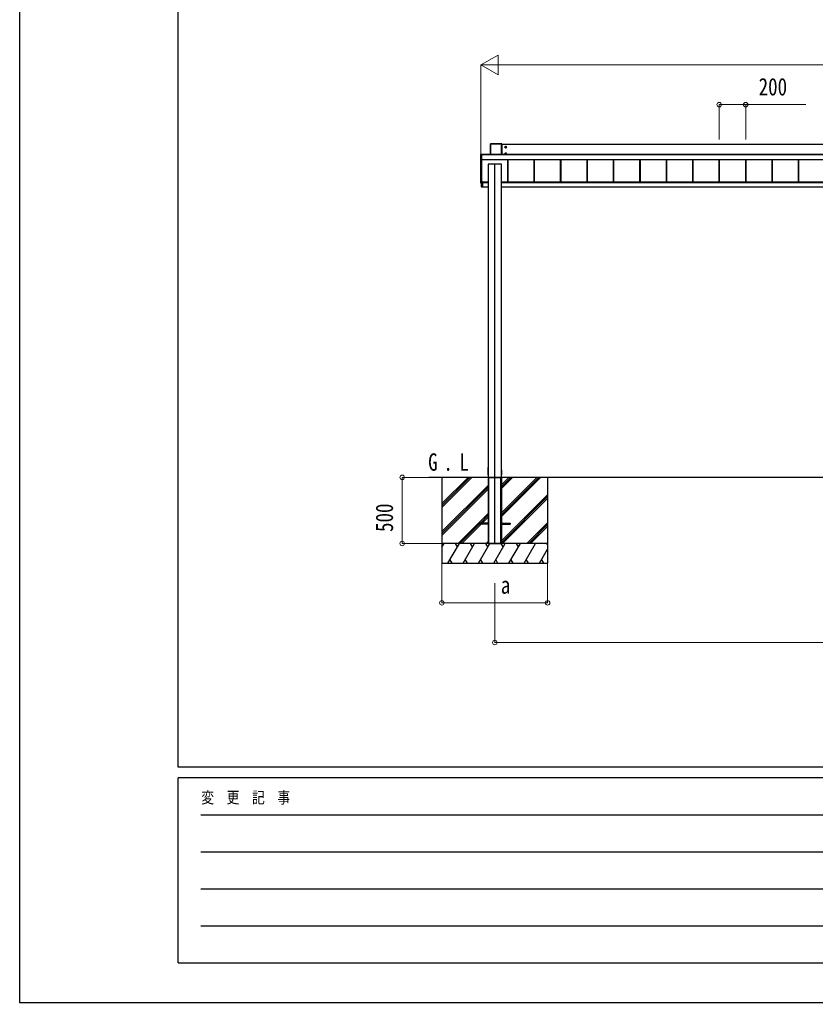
# Model space of a CAD drawing. Units: millimetres, scale not verified. Extents: x -16820 to 16820, y -11880 to 11880.
# Drawn here: x -16820 to -10799, y -11880 to -4443 of the extents above; entities that cross this region are included whole.
import ezdxf
from ezdxf.enums import TextEntityAlignment as Align

# ---------------------------------------------------------------- set-up
doc = ezdxf.new("R2010")
doc.units = ezdxf.units.MM
doc.header["$LTSCALE"] = 40
for name, color, linetype in [('0-2_USER1', 3, 'Continuous'), ('0-3_YKK_11', 7, 'Continuous'), ('0-4_YKK_12', 2, 'Continuous'), ('0-5_YKK_A1', 4, 'Continuous'), ('0-7_YKK_ZWAK', 7, 'Continuous')]:
    doc.layers.add(name, color=color, linetype=linetype)
doc.layers.add('0-6_YKK_D', color=6, linetype='Continuous', lineweight=18)
doc.styles.add('ＭＳ ゴシック', font='')
doc.styles.get('ＭＳ ゴシック').set_extended_font_data('MS Gothic')

msp = doc.modelspace()

# ---------------------------------------------------------------- linework, layer by layer
at = {"layer": '0-3_YKK_11'}
for p, q in [((-13258.14, -5464.39), (-13258.14, -5382.23)), ((-13257.64, -5381.73), (-13172.64, -5381.73)), ((-13172.14, -5382.23), (-13172.14, -5464.39)), ((-13172.14, -5385.95), (-8078.14, -5385.95)), ((-13134.89, -5407.7), (-13149.39, -5407.7)), ((-13142.14, -5400.45), (-13142.14, -5414.95)), ((-13141.38, -5405.42), (-13141.38, -5404.7)), ((-13331.64, -5463.62), (-13331.64, -5505.59)), ((-13325.44, -5463.12), (-13331.14, -5463.12)), ((-13323.64, -5463.17), (-13324.84, -5463.17)), ((-13324.84, -5463.17), (-13324.84, -5463.17)), ((-13323.64, -5463.17), (-13323.64, -5463.17)), ((-7926.64, -5464.39), (-13323.64, -5464.39)), ((-13134.89, -5457.66), (-13149.39, -5457.66)), ((-13142.14, -5450.41), (-13142.14, -5464.91)), ((-13141.38, -5455.38), (-13141.38, -5454.66)), ((-13331.14, -5506.09), (-13325.44, -5506.09)), ((-13324.84, -5505.92), (-13323.64, -5505.92)), ((-13324.84, -5505.92), (-13324.84, -5505.92)), ((-7926.64, -5504.51), (-13323.64, -5504.51)), ((-13323.64, -5505.92), (-13323.64, -5505.92)), ((-13275.14, -5536.1), (-13275.14, -5536.39)), ((-13272.94, -5536.09), (-13274.84, -5536.09)), ((-13272.64, -5536.39), (-13272.64, -5536.1)), ((-13272.64, -5536.3), (-13271.64, -5536.3)), ((-13271.14, -5536.39), (-13271.14, -5536.31)), ((-13179.14, -5536.39), (-13179.14, -5536.31)), ((-13178.64, -5536.3), (-13177.64, -5536.3)), ((-13177.64, -5536.39), (-13177.64, -5536.1)), ((-13175.44, -5536.09), (-13177.34, -5536.09)), ((-13175.14, -5536.1), (-13175.14, -5536.39)), ((-13126.64, -5670.73), (-13126.64, -5504.51)), ((-13126.24, -5669.79), (-13126.24, -5504.51)), ((-13123.64, -5670.73), (-13123.64, -5504.51)), ((-12926.64, -5670.73), (-12926.64, -5504.51)), ((-12924.04, -5670.73), (-12924.04, -5504.51)), ((-12923.64, -5670.73), (-12923.64, -5504.51)), ((-12726.64, -5670.73), (-12726.64, -5504.51)), ((-12724.04, -5670.73), (-12724.04, -5504.51)), ((-12723.64, -5670.73), (-12723.64, -5504.51)), ((-12526.64, -5670.73), (-12526.64, -5504.51)), ((-12524.04, -5670.73), (-12524.04, -5504.51)), ((-12523.64, -5670.73), (-12523.64, -5504.51)), ((-12326.64, -5670.73), (-12326.64, -5504.51)), ((-12324.04, -5670.73), (-12324.04, -5504.51)), ((-12323.64, -5670.73), (-12323.64, -5504.51)), ((-12126.64, -5670.73), (-12126.64, -5504.51)), ((-12124.04, -5670.73), (-12124.04, -5504.51)), ((-12123.64, -5670.73), (-12123.64, -5504.51)), ((-11926.64, -5670.73), (-11926.64, -5504.51)), ((-11924.04, -5670.73), (-11924.04, -5504.51)), ((-11923.64, -5670.73), (-11923.64, -5504.51)), ((-11726.64, -5670.73), (-11726.64, -5504.51)), ((-11724.04, -5670.73), (-11724.04, -5504.51)), ((-11723.64, -5670.73), (-11723.64, -5504.51)), ((-11526.64, -5670.73), (-11526.64, -5504.51)), ((-11524.04, -5670.73), (-11524.04, -5504.51)), ((-11523.64, -5670.73), (-11523.64, -5504.51)), ((-11326.64, -5670.73), (-11326.64, -5504.51)), ((-11324.04, -5670.73), (-11324.04, -5504.51)), ((-11323.64, -5670.73), (-11323.64, -5504.51)), ((-11126.64, -5670.73), (-11126.64, -5504.51)), ((-11124.04, -5670.73), (-11124.04, -5504.51)), ((-11123.64, -5670.73), (-11123.64, -5504.51)), ((-10926.64, -5670.73), (-10926.64, -5504.51)), ((-10924.04, -5670.73), (-10924.04, -5504.51)), ((-10923.64, -5670.73), (-10923.64, -5504.51)), ((-13324.64, -5708.96), (-13324.64, -5675.88)), ((-13324.33, -5675.58), (-13324.33, -5675.58)), ((-13324.33, -5675.58), (-13324.32, -5675.58)), ((-13318.14, -5675.6), (-13275.14, -5675.6)), ((-13175.14, -5670.73), (-8075.14, -5670.73)), ((-13175.14, -5675.6), (-8075.14, -5675.6)), ((-13175.44, -7907.09), (-13274.84, -7907.09)), ((-13272.64, -8407.09), (-13272.64, -7907.09)), ((-13271.14, -8407.09), (-13271.14, -7907.09)), ((-13179.14, -8407.09), (-13179.14, -7907.09)), ((-13177.64, -8407.09), (-13177.64, -7907.09))]:
    msp.add_line(p, q, dxfattribs=at)
for points in [[(-13147.14, -5404.81), (-13147.14, -5410.58), (-13142.14, -5413.47), (-13137.14, -5410.58), (-13137.14, -5404.81), (-13142.14, -5401.92)], [(-13147.14, -5454.78), (-13147.14, -5460.55), (-13142.14, -5463.44), (-13137.14, -5460.55), (-13137.14, -5454.78), (-13142.14, -5451.89)]]:
    msp.add_lwpolyline(points, close=True, dxfattribs=at)
for points in [[(-13144.42, -5406.94), (-13145.14, -5406.94), (-13145.14, -5408.46), (-13144.42, -5408.46)], [(-13141.38, -5404.7), (-13142.9, -5404.7), (-13142.9, -5405.42)], [(-13142.9, -5409.98), (-13142.9, -5410.7), (-13141.38, -5410.7), (-13141.38, -5409.98)], [(-13139.86, -5408.46), (-13139.14, -5408.46), (-13139.14, -5406.94), (-13139.86, -5406.94)], [(-13323.64, -5505.92), (-13323.64, -5505.37), (-13323.64, -5504.85), (-13323.64, -5463.8), (-13323.64, -5463.32), (-13323.64, -5463.17)], [(-13144.42, -5456.9), (-13145.14, -5456.9), (-13145.14, -5458.42), (-13144.42, -5458.42)], [(-13141.38, -5454.66), (-13142.9, -5454.66), (-13142.9, -5455.38)], [(-13142.9, -5459.94), (-13142.9, -5460.66), (-13141.38, -5460.66), (-13141.38, -5459.94)], [(-13139.86, -5458.42), (-13139.14, -5458.42), (-13139.14, -5456.9), (-13139.86, -5456.9)], [(-13325.14, -5505.93), (-13325.14, -5679.06), (-13329.64, -5679.06), (-13330.14, -5678.56)], [(-13324.64, -5679.42), (-13330.14, -5679.08), (-13330.14, -5678.51), (-13330.14, -5506.09)], [(-13175.14, -8407.09), (-13175.14, -7903.09), (-13175.14, -5536.39), (-13175.44, -5536.39), (-13274.84, -5536.39), (-13275.14, -5536.39), (-13275.14, -7903.09), (-13275.14, -8407.09)], [(-13330.67, -5680.3), (-13331.14, -5679.8), (-13331.14, -5679.55), (-13331.14, -5638.03), (-13330.14, -5637.96)], [(-13324.64, -5680.1), (-13324.96, -5680.4), (-13330.67, -5680.05), (-13331.14, -5679.55)], [(-13324.64, -5680.68), (-13330.67, -5680.3), (-13330.67, -5680.3)], [(-13325.14, -5670.04), (-13324.84, -5670.34), (-13321.64, -5670.34), (-13321.64, -5670.73)], [(-13324.64, -5670.34), (-13324.64, -5672.3), (-13324.64, -5675.88), (-13324.34, -5675.58)], [(-13318.14, -5675.57), (-13318.14, -5675.87), (-13318.14, -5709.34), (-13318.14, -5709.64), (-13324.36, -5709.26), (-13324.64, -5708.96)], [(-13324.34, -5675.58), (-13324.34, -5675.58), (-13324.34, -5675.58)], [(-13324.33, -5675.58), (-13324.32, -5675.58), (-13318.14, -5675.57), (-13318.14, -5675.37), (-13318.14, -5671.07), (-13323.14, -5671.08), (-13323.14, -5670.34)], [(-13324.14, -5672.79), (-13324.14, -5675.38), (-13324.14, -5675.4)], [(-13322.14, -5671.08), (-13322.14, -5671.02), (-13322.14, -5670.73), (-13275.14, -5670.73)], [(-13318.14, -5707.09), (-13275.99, -5707.09), (-13275.51, -5707.09), (-13275.14, -5707.09)], [(-13276.01, -5707.09), (-13276.16, -5709.59), (-13275.64, -5709.59), (-13275.14, -5709.59)], [(-13175.14, -5707.09), (-13174.77, -5707.09), (-13174.29, -5707.09), (-8075.99, -5707.09), (-8075.51, -5707.09), (-8075.14, -5707.09)], [(-13175.14, -5709.59), (-13174.64, -5709.59), (-13174.12, -5709.59), (-13174.27, -5707.09)], [(-13275.14, -7832.59), (-13276.87, -7832.59), (-13277.37, -7832.59), (-13277.64, -7863.79), (-13277.44, -7887.09), (-13276.94, -7887.09), (-13275.14, -7887.09)], [(-13175.14, -7887.09), (-13173.34, -7887.09), (-13172.84, -7887.09), (-13172.64, -7863.79), (-13172.91, -7832.59), (-13173.41, -7832.59), (-13175.14, -7832.59)]]:
    msp.add_lwpolyline(points, dxfattribs=at)
for centre, radius in [((-13142.14, -5407.7), 6.25), ((-13142.14, -5407.7), 5), ((-13142.14, -5457.66), 6.25), ((-13142.14, -5457.66), 5)]:
    msp.add_circle(centre, radius, dxfattribs=at)
for centre, radius, start, end in [((-13142.14, -5407.7), 5.58, 153.74848, 206.25152), ((-13142.14, -5407.7), 5.58, 93.74848, 146.25152), ((-13142.14, -5407.7), 5.58, 213.74848, 266.25152), ((-13144.42, -5405.42), 1.52, 270, 0), ((-13144.42, -5409.98), 1.52, 0, 90), ((-13142.14, -5407.7), 5.58, 33.74848, 86.25152), ((-13142.14, -5407.7), 5.58, 273.74848, 326.25152), ((-13139.86, -5405.42), 1.52, 180, 270), ((-13139.86, -5409.98), 1.52, 90, 180), ((-13142.14, -5407.7), 5.58, 333.74848, 26.25152), ((-13325.26, -5461.42), 1.74, 265.66516, 269.50049), ((-13142.14, -5457.66), 5.58, 153.74848, 206.25152), ((-13142.14, -5457.66), 5.58, 93.74848, 146.25152), ((-13142.14, -5457.66), 5.58, 213.74848, 266.25152), ((-13144.42, -5455.38), 1.52, 270, 0), ((-13144.42, -5459.94), 1.52, 0, 90), ((-13142.14, -5457.66), 5.58, 33.74848, 86.25152), ((-13142.14, -5457.66), 5.58, 273.74848, 326.25152), ((-13139.86, -5455.38), 1.52, 180, 270), ((-13139.86, -5459.94), 1.52, 90, 180), ((-13142.14, -5457.66), 5.58, 333.74848, 26.25152), ((-13324.93, -5508.63), 2.71, 88.10375, 98.40666)]:
    msp.add_arc(centre, radius, start, end, dxfattribs=at)
for centre, major_axis, ratio, start_param, end_param in [((-13257.64, -5382.23), (0.382, -0.325), 0.996231, 2.2770247, 3.8440941), ((-13172.64, -5382.23), (0.382, 0.325), 0.996231, 5.5806839, 7.1477533), ((-13331.14, -5463.62), (0.382, -0.325), 0.996231, 2.2770247, 3.8440941), ((-13324.84, -5463.15), (0.6, 0), 0.026226, 3.8726279, 4.712389), ((-13331.14, -5505.59), (0.382, 0.325), 0.996231, 2.4390913, 4.0061606), ((-13325.44, -5505.79), (0, 0.3), 0.998743, 3.1415927, 4.2299164), ((-13274.84, -5536.1), (0.3, 0), 0.034921, 1.5707963, 3.1415927), ((-13272.94, -5536.1), (0.3, 0), 0.034921, 6.2831853, 7.8539816), ((-13271.64, -5536.31), (0.5, 0), 0.034921, 6.2831853, 7.8539816), ((-13178.64, -5536.31), (0.5, 0), 0.034921, 1.5707963, 3.1415927), ((-13177.34, -5536.1), (0.3, 0), 0.034921, 1.5707963, 3.1415927), ((-13175.44, -5536.1), (0.3, 0), 0.034921, 6.2831853, 7.8539816), ((-13324.34, -5672.8), (0.108, 0.169), 0.994155, 5.2849907, 6.855787), ((-13324.34, -5675.38), (-0.145, 0.15), 0.921201, 2.3686772, 3.9027669)]:
    msp.add_ellipse(centre, major_axis=major_axis, ratio=ratio, start_param=start_param, end_param=end_param, dxfattribs=at)
at = {"layer": '0-4_YKK_12'}
msp.add_line((-13225.14, -8409.59), (-13225.14, -5533.89), dxfattribs=at)
at = {"layer": '0-5_YKK_A1'}
for p, q in [((-13257.8, -5382.38), (-13258.14, -5382.23)), ((-13257.8, -5464.39), (-13257.8, -5382.38)), ((-13257.64, -5381.73), (-13257.3, -5381.88)), ((-13257.3, -5381.88), (-13257.3, -5382.36)), ((-13257.3, -5382.36), (-13257.3, -5464.39)), ((-13172.98, -5382.36), (-13257.3, -5382.36)), ((-13172.98, -5381.88), (-13172.64, -5381.73)), ((-13172.98, -5464.39), (-13172.98, -5382.36)), ((-13172.14, -5382.23), (-13172.48, -5382.38)), ((-13172.48, -5382.38), (-13172.48, -5464.39)), ((-13331.18, -5463.82), (-13331.64, -5463.62)), ((-13331.18, -5504.87), (-13331.18, -5463.82)), ((-13331.14, -5463.12), (-13330.68, -5463.32)), ((-13330.68, -5463.8), (-13330.68, -5504.85)), ((-13323.64, -5463.8), (-13330.68, -5463.8)), ((-13325.44, -5463.15), (-13325.44, -5463.12)), ((-13323.64, -5463.17), (-13324.84, -5463.17)), ((-7926.64, -5464.87), (-13323.64, -5464.87)), ((-13331.64, -5505.59), (-13331.18, -5504.87)), ((-13330.68, -5505.37), (-13331.14, -5506.09)), ((-13325.44, -5506.09), (-13325.44, -5505.98)), ((-13324.84, -5505.92), (-13323.64, -5505.92)), ((-7926.64, -5503.85), (-13323.64, -5503.85)), ((-7926.64, -5504.37), (-13323.64, -5504.37)), ((-7926.64, -5504.51), (-13323.64, -5504.51)), ((-13274.84, -5536.09), (-13274.84, -5536.39)), ((-13272.94, -5536.09), (-13272.94, -5536.39)), ((-13271.64, -5536.3), (-13271.64, -5536.39)), ((-13178.64, -5536.3), (-13178.64, -5536.39)), ((-13177.34, -5536.09), (-13177.34, -5536.39)), ((-13175.44, -5536.09), (-13175.44, -5536.39)), ((-13330.67, -5680.05), (-13330.67, -5680.3)), ((-13330.67, -5680.3), (-13324.64, -5680.68)), ((-13324.96, -5680.44), (-13324.96, -5680.4)), ((-13324.36, -5672.3), (-13324.64, -5672.3)), ((-13324.36, -5675.88), (-13324.64, -5675.88)), ((-13324.64, -5708.96), (-13324.36, -5708.96)), ((-13324.36, -5670.34), (-13324.36, -5672.3)), ((-13324.36, -5675.88), (-13324.36, -5708.96)), ((-13324.36, -5708.96), (-13318.14, -5709.34)), ((-13324.34, -5675.58), (-13324.34, -5672.6)), ((-13318.14, -5675.87), (-13324.34, -5675.88)), ((-13323.86, -5672.79), (-13324.14, -5672.79)), ((-13323.86, -5675.38), (-13324.14, -5675.38)), ((-13323.86, -5672.79), (-13323.86, -5675.38)), ((-13323.86, -5675.38), (-13318.14, -5675.37)), ((-13275.14, -5672.74), (-13318.14, -5672.74)), ((-13275.51, -5707.09), (-13275.64, -5709.27)), ((-8075.14, -5672.74), (-13175.14, -5672.74)), ((-13175.14, -5709.27), (-13174.64, -5709.27)), ((-13174.64, -5709.27), (-13174.77, -5707.09)), ((-13174.64, -5709.59), (-13174.64, -5709.27)), ((-13275.14, -7907.09), (-13725.14, -7907.09)), ((-13625.14, -7907.09), (-13625.14, -8557.09)), ((-13625.14, -8133.72), (-13398.51, -7907.09)), ((-13625.14, -8105.43), (-13426.79, -7907.09)), ((-13625.14, -8119.57), (-13412.71, -7907.14)), ((-13275.14, -7907.09), (-13274.84, -7907.09)), ((-13275.14, -7907.09), (-13275.14, -8407.09)), ((-13175.14, -7907.09), (-13175.14, -8407.09)), ((-7525.14, -7907.09), (-13175.14, -7907.09)), ((-13175.14, -7992.08), (-13090.14, -7907.09)), ((-13175.14, -7977.94), (-13104.29, -7907.09)), ((-13175.14, -7963.8), (-13118.43, -7907.09)), ((-13175.14, -8204.22), (-12878.05, -7907.12)), ((-13175.14, -8190.07), (-12892.19, -7907.13)), ((-13175.14, -8175.93), (-12906.33, -7907.13)), ((-12825.14, -7907.09), (-12825.14, -8557.09)), ((-13625.14, -8317.56), (-13275.14, -7967.57)), ((-13625.14, -8331.7), (-13275.14, -7981.71)), ((-13625.14, -8345.85), (-13275.14, -7995.85)), ((-13175.14, -8388.06), (-12825.14, -8038.06)), ((-13175.14, -8402.2), (-12825.14, -8052.21)), ((-13165.88, -8407.09), (-12825.14, -8066.35)), ((-13502.53, -8407.09), (-13275.14, -8179.7)), ((-13342.64, -8252.59), (-13342.64, -8261.59)), ((-13275.14, -8252.59), (-13342.64, -8252.59)), ((-13333.89, -8252.59), (-13275.14, -8193.84)), ((-13319.75, -8252.59), (-13275.14, -8207.98)), ((-13175.14, -8252.59), (-13107.64, -8252.59)), ((-13107.64, -8252.59), (-13107.64, -8261.59)), ((-12982.03, -8407.09), (-12825.14, -8250.2)), ((-13488.39, -8407.09), (-13342.64, -8261.34)), ((-13474.25, -8407.09), (-13328.75, -8261.59)), ((-13275.14, -8261.59), (-13342.64, -8261.59)), ((-13175.14, -8261.59), (-13107.64, -8261.59)), ((-12967.89, -8407.09), (-12825.14, -8264.34)), ((-12953.75, -8407.09), (-12825.14, -8278.48)), ((-13290.4, -8407.09), (-13275.14, -8391.83)), ((-12825.14, -8407.09), (-13625.14, -8407.09)), ((-13625.14, -8436.03), (-13608.43, -8407.09)), ((-12825.14, -8407.09), (-13625.14, -8407.09)), ((-13623.43, -8433.07), (-13625.14, -8430.11)), ((-13579.57, -8557.09), (-13492.96, -8407.09)), ((-13507.96, -8433.07), (-13522.96, -8407.09)), ((-13464.1, -8557.09), (-13377.49, -8407.09)), ((-13392.49, -8433.07), (-13407.49, -8407.09)), ((-13348.62, -8557.09), (-13262.02, -8407.09)), ((-13277.02, -8433.07), (-13292.03, -8407.09)), ((-13275.14, -8407.09), (-13175.14, -8407.09)), ((-13233.16, -8557.09), (-13146.55, -8407.09)), ((-13161.55, -8433.07), (-13176.55, -8407.09)), ((-13117.68, -8557.09), (-13031.08, -8407.09)), ((-13046.08, -8433.07), (-13061.08, -8407.09)), ((-13002.21, -8557.09), (-12915.61, -8407.09)), ((-12886.74, -8557.09), (-12825.14, -8450.39)), ((-12825.14, -8415.75), (-12830.14, -8407.09)), ((-13564.57, -8531.11), (-13549.57, -8557.09)), ((-13449.1, -8531.11), (-13434.1, -8557.09)), ((-13333.63, -8531.11), (-13318.63, -8557.09)), ((-13218.16, -8531.11), (-13203.16, -8557.09)), ((-13102.69, -8531.11), (-13087.69, -8557.09)), ((-12987.22, -8531.11), (-12972.22, -8557.09)), ((-12871.75, -8531.11), (-12856.75, -8557.09)), ((-13625.14, -8557.09), (-12825.14, -8557.09))]:
    msp.add_line(p, q, dxfattribs=at)
for points in [[(-13257.3, -5381.88), (-13172.98, -5381.88), (-13172.98, -5382.36)], [(-13330.68, -5463.8), (-13330.68, -5463.32), (-13323.64, -5463.32)], [(-13325.34, -5463.17), (-13325.38, -5463.16), (-13325.44, -5463.15)], [(-13323.64, -5505.37), (-13330.68, -5505.37), (-13330.68, -5504.85), (-13323.64, -5504.85)], [(-13275.64, -5709.59), (-13275.64, -5709.27), (-13275.14, -5709.27)], [(-13274.84, -7907.09), (-13175.44, -7907.09), (-13175.14, -7907.09)]]:
    msp.add_lwpolyline(points, dxfattribs=at)
for centre, radius, start, end in [((-13257.3, -5382.38), 0.5, 90.15046, 179.81463), ((-13257.42, -5386.48), 4.12, 88.40447, 95.35624), ((-13172.98, -5382.38), 0.5, 0.18537, 89.84954), ((-13172.86, -5386.48), 4.12, 84.64376, 91.59553), ((-13330.68, -5463.82), 0.5, 90.15046, 179.81463), ((-13330.8, -5467.92), 4.12, 88.40447, 95.35624), ((-13330.8, -5508.97), 4.12, 88.40447, 95.35624), ((-13330.68, -5504.87), 0.502, 180.349, 269.68592), ((-13325.44, -5505.67), 0.301, 269.99262, 297.9043), ((-13330.64, -5679.8), 0.5, 180.01604, 266.51881), ((-13324.94, -5680.14), 0.3, 266.48405, 359.9811), ((-13324.34, -5672.3), 0.3, 180.01746, 270.01745), ((-13323.02, -5672.36), 1.35, 177.08798, 189.90325), ((-13323.15, -5675.8), 1.22, 169.53624, 183.72385), ((-13323.13, -5709.11), 1.24, 173.06854, 186.93146), ((-13323.14, -5675.76), 1.21, 171.62247, 185.82998), ((-13323.09, -5675.8), 1.25, 169.72631, 183.54265), ((-13323.93, -5677.37), 1.98, 88.04873, 96.20074)]:
    msp.add_arc(centre, radius, start, end, dxfattribs=at)
for centre, major_axis, ratio, start_param, end_param in [((-13324.84, -5463.15), (0.6, 0), 0.026226, 3.1415927, 3.8726279), ((-13324.84, -5505.98), (0.6, 0), 0.096025, 1.5707963, 3.1415927), ((-13324.36, -5680.48), (0.6, -0.037), 0.034769, 3.1437205, 4.2258199), ((-13324.36, -5672.8), (0.301, 0.4), 0.997782, 5.3593221, 6.9301184), ((-13324.36, -5675.38), (0.301, 0.4), 0.997782, 3.7885257, 3.8252324), ((-13324.34, -5675.38), (0.482, -0.007), 0.414889, 4.7553012, 6.2893908), ((-13323.84, -5675.38), (0.001, 0.2), 0.09157, 1.5714198, 1.6062613), ((-13275.64, -5709.29), (0.5, -0.018), 0.036539, 1.5736281, 3.1406975), ((-13174.64, -5709.29), (0.5, 0.018), 0.036539, 0.0008951, 1.5679645)]:
    msp.add_ellipse(centre, major_axis=major_axis, ratio=ratio, start_param=start_param, end_param=end_param, dxfattribs=at)
at = {"layer": '0-6_YKK_D'}
for p, q in [((-13330.14, -4785.95), (-13200.24, -4710.95)), ((-13200.24, -4860.95), (-13200.24, -4710.95)), ((-13330.14, -5505.09), (-13330.14, -4784.95)), ((-13330.14, -4785.95), (-13200.24, -4860.95)), ((-13330.14, -4785.95), (-13070.33, -4785.95)), ((-13180.14, -4785.95), (-8070.14, -4785.95)), ((-11526.64, -5350.8), (-11526.64, -5084.95)), ((-11326.64, -5350.8), (-11326.64, -5084.95)), ((-13726.14, -7907.09), (-13926.14, -7907.09)), ((-13925.14, -7907.09), (-13925.14, -8407.09)), ((-13626.14, -8407.09), (-13926.14, -8407.09)), ((-13625.14, -8558.09), (-13625.14, -8858.09)), ((-12825.14, -8558.09), (-12825.14, -8858.09)), ((-13225.14, -8707.09), (-13225.14, -9158.09)), ((-13625.14, -8857.09), (-12825.14, -8857.09)), ((-13225.14, -9157.09), (-8025.14, -9157.09))]:
    msp.add_line(p, q, dxfattribs=at)
msp.add_lwpolyline([(-11526.64, -5085.95), (-11326.64, -5085.95), (-10872.24, -5085.95)], dxfattribs=at)
for centre in [(-11526.64, -5085.95), (-11326.64, -5085.95), (-13925.14, -7907.09), (-13925.14, -8407.09), (-13625.14, -8857.09), (-12825.14, -8857.09), (-13225.14, -9157.09)]:
    msp.add_circle(centre, 17, dxfattribs=at)
at = {"layer": '0-7_YKK_ZWAK'}
for p, q in [((-15619.92, -10100), (-15619.92, 11100)), ((15580.08, -10100), (-15619.92, -10100)), ((-5219.92, -10180), (-15619.92, -10180)), ((-15619.92, -11580), (-15619.92, -10180)), ((-15449.92, -10460), (-5419.92, -10460)), ((-15449.92, -10740), (-5419.92, -10740)), ((-15449.92, -11020), (-5419.92, -11020)), ((-15449.92, -11300), (-5419.92, -11300)), ((-15619.92, -11580), (-5219.92, -11580))]:
    msp.add_line(p, q, dxfattribs=at)
msp.add_lwpolyline([(-16820, -11880), (16820, -11880), (16820, 11880), (-16820, 11880)], close=True, dxfattribs=at)

# ---------------------------------------------------------------- texts
at = {"layer": '0-2_USER1', "style": 'ＭＳ ゴシック', "width": 0.8}
for s, p in [('G', (-13729.12, -7896.38)), ('L', (-13492.69, -7896.38)), ('.', (-13613.92, -7896.38))]:
    msp.add_text(s, height=132, dxfattribs=at).set_placement(p, align=Align.BOTTOM_LEFT)
at = {"layer": '0-6_YKK_D', "style": 'ＭＳ ゴシック', "width": 0.8}
for s, p in [('200', (-11228.64, -5055.95)), ('a', (-13179.49, -8827.09))]:
    msp.add_text(s, height=132, dxfattribs=at).set_placement(p, align=Align.BOTTOM_LEFT)
msp.add_text('500', height=132, rotation=90, dxfattribs=at).set_placement((-13955.14, -8320.29), align=Align.BOTTOM_LEFT)
at = {"layer": '0-7_YKK_ZWAK', "style": 'ＭＳ ゴシック', "width": 0.8}
msp.add_text('変  更  記  事', height=87.98, dxfattribs=at).set_placement((-15445.24, -10400), align=Align.BOTTOM_LEFT)

doc.saveas('drawing.dxf')
